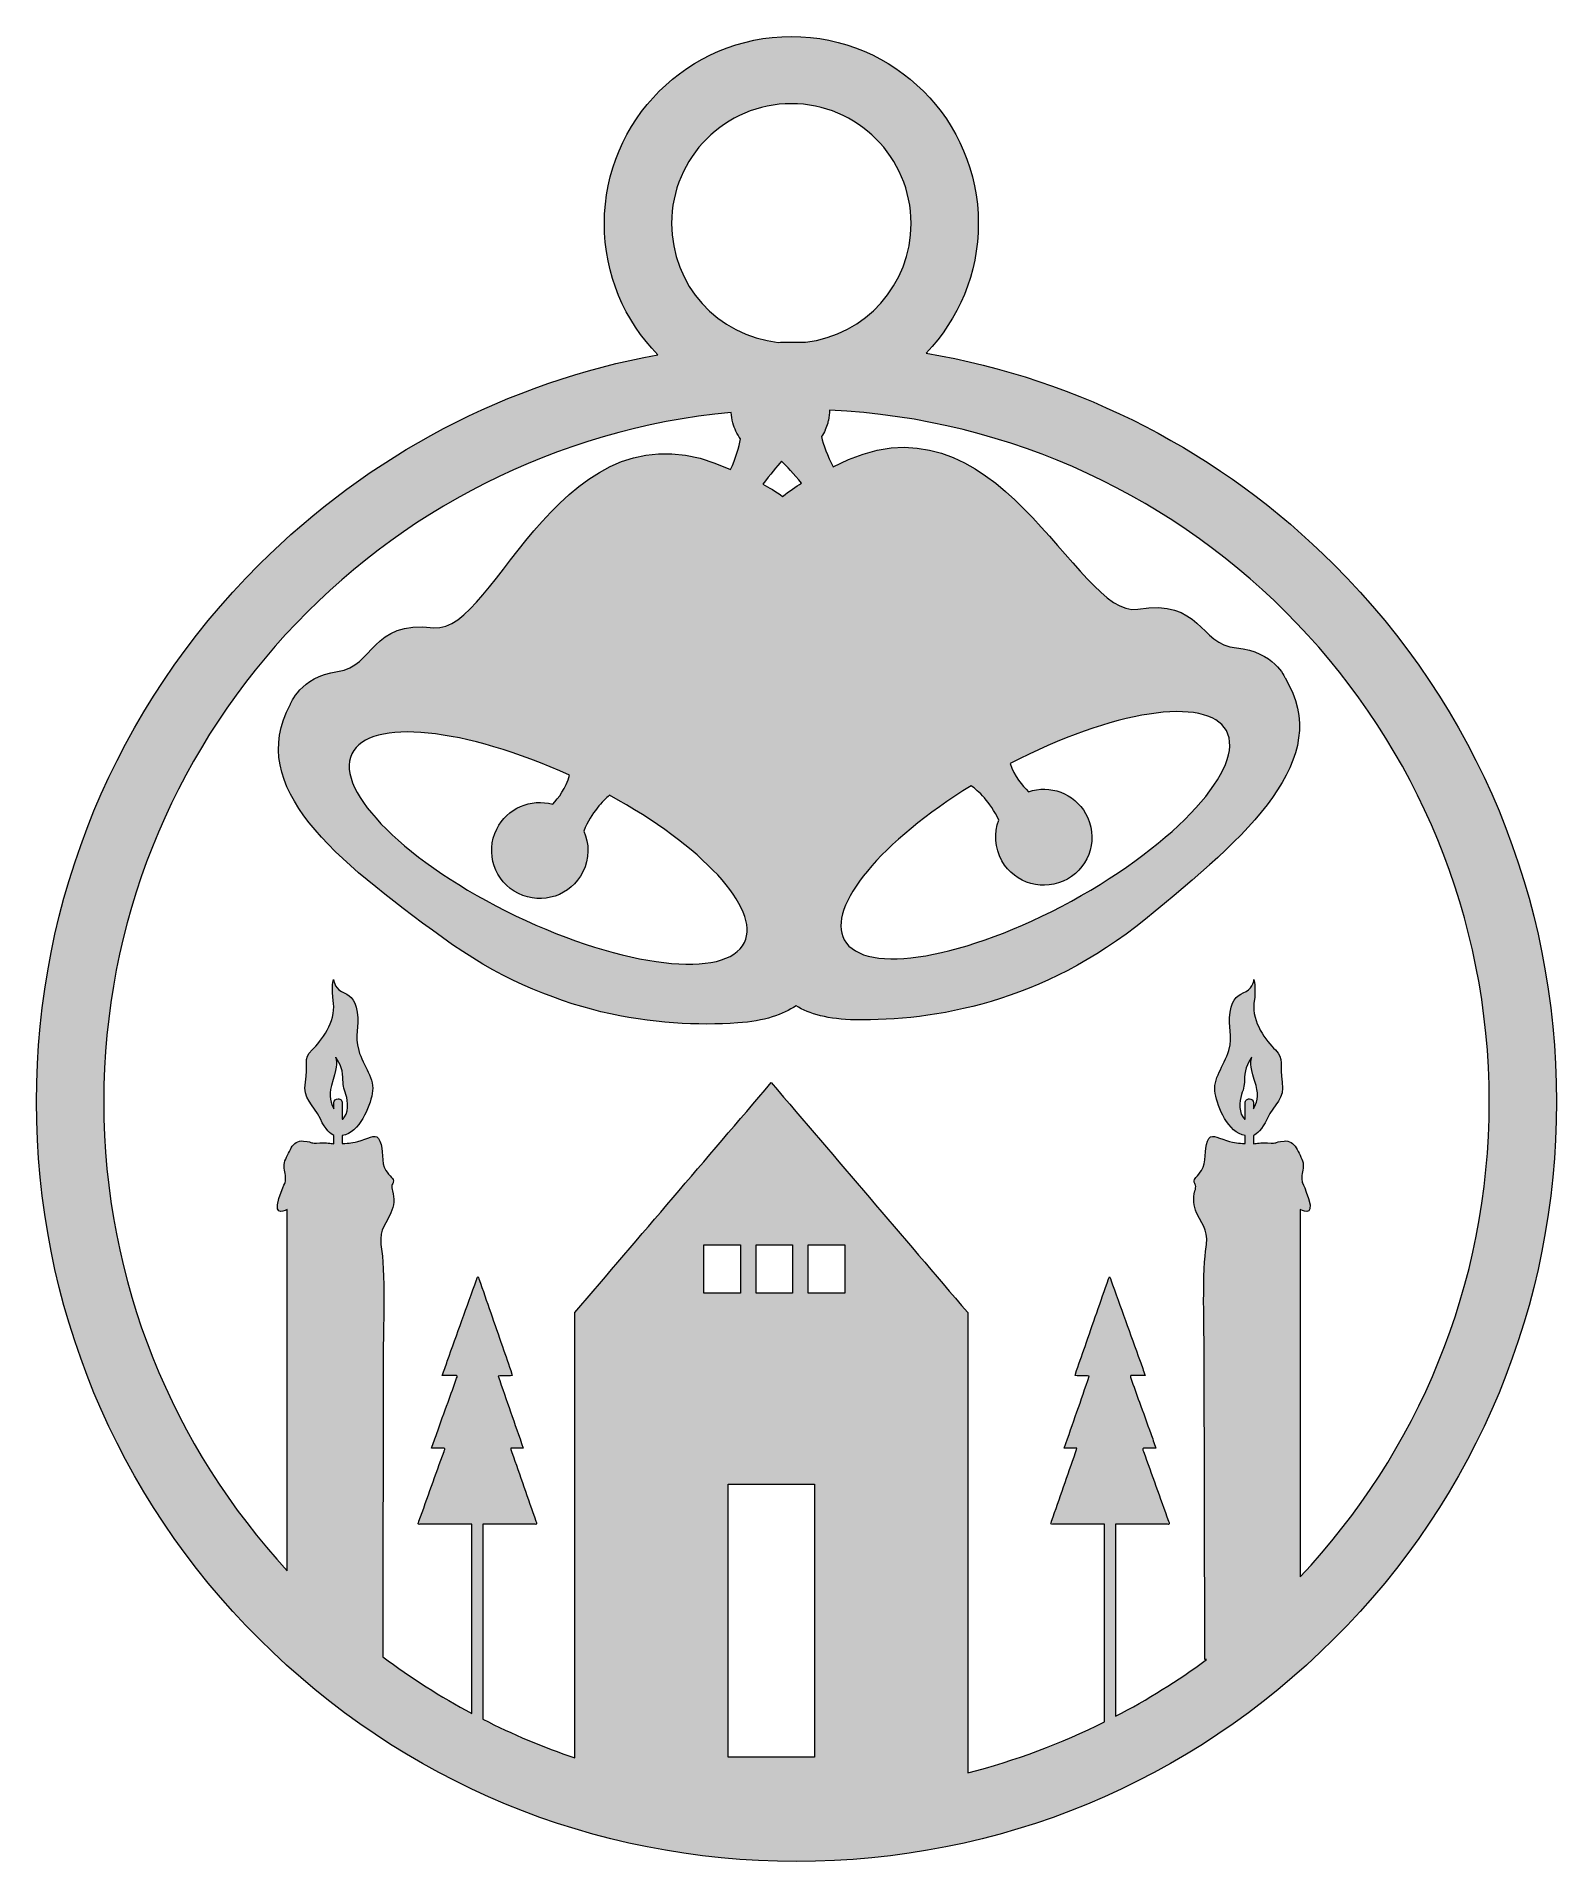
# Model space of a CAD drawing. Header units: centimetres. Extents: x 3.14 to 10.83, y -14.62 to -5.39.
import ezdxf

# ---------------------------------------------------------------- set-up
doc = ezdxf.new("R2010")
doc.units = ezdxf.units.CM
doc.header["$MEASUREMENT"] = 0
doc.layers.add('Layer 1', color=7, linetype='Continuous')

msp = doc.modelspace()

# ---------------------------------------------------------------- hatches: boundary and pattern name
at = {"layer": 'Layer 1', "true_color": 0xffffff}
h = msp.add_hatch(color=7, dxfattribs=at)
h.dxf.hatch_style = 2
edge = h.paths.add_edge_path()
edge.add_spline(control_points=[(9.7032, -8.0626), (9.1342, -7.4936), (8.4182, -7.125), (7.6409, -6.9921), (7.8049, -6.8216), (7.9046, -6.5899), (7.9046, -6.3358), (7.9046, -5.8144), (7.4804, -5.3903), (6.959, -5.3903), (6.4375, -5.3903), (6.0132, -5.8144), (6.0132, -6.3358), (6.0132, -6.5946), (6.1156, -6.8294), (6.2838, -7.0004), (5.524, -7.1396), (4.8248, -7.5047), (4.2668, -8.0626), (3.5408, -8.7886), (3.141, -9.7539), (3.141, -10.7807), (3.141, -11.8075), (3.5408, -12.7728), (4.2668, -13.4989), (4.9929, -14.2249), (5.9582, -14.6248), (6.985, -14.6248), (8.0118, -14.6248), (8.9771, -14.2249), (9.7032, -13.4989), (10.4292, -12.7728), (10.829, -11.8075), (10.829, -10.7807), (10.829, -9.7539), (10.4292, -8.7886), (9.7032, -8.0626)], knot_values=[0, 0, 0, 0, 1, 1, 1, 2, 2, 2, 3, 3, 3, 4, 4, 4, 5, 5, 5, 6, 6, 6, 7, 7, 7, 8, 8, 8, 9, 9, 9, 10, 10, 10, 11, 11, 11, 12, 12, 12, 12], degree=3, periodic=1)
edge = h.paths.add_edge_path()
edge.add_spline(control_points=[(6.959, -5.7303), (7.2929, -5.7303), (7.5646, -6.0019), (7.5646, -6.3358), (7.5646, -6.6445), (7.3353, -6.9017), (7.0302, -6.9372), (7.0151, -6.9371), (7.0001, -6.9367), (6.985, -6.9367), (6.9542, -6.9367), (6.9234, -6.9371), (6.8927, -6.9378), (6.5846, -6.9046), (6.3532, -6.6474), (6.3532, -6.3358), (6.3532, -6.0019), (6.625, -5.7303), (6.959, -5.7303)], knot_values=[0, 0, 0, 0, 1, 1, 1, 2, 2, 2, 3, 3, 3, 4, 4, 4, 5, 5, 5, 6, 6, 6, 6], degree=3, periodic=1)
edge = h.paths.add_edge_path()
edge.add_spline(control_points=[(7.0108, -7.6507), (6.9816, -7.6677), (6.9484, -7.6897), (6.9148, -7.7173), (6.8797, -7.6914), (6.8454, -7.6712), (6.8152, -7.6557), (6.8512, -7.6073), (6.8865, -7.5656), (6.9099, -7.539), (6.9347, -7.5643), (6.9722, -7.6042), (7.0108, -7.6507)], knot_values=[0, 0, 0, 0, 1, 1, 1, 2, 2, 2, 3, 3, 3, 4, 4, 4, 4], degree=3, periodic=1)
edge = h.paths.add_edge_path()
edge.add_spline(control_points=[(5.5783, -9.7269), (5.6986, -9.7867), (5.8445, -9.7377), (5.9043, -9.6175), (5.9379, -9.55), (5.9372, -9.4744), (5.9088, -9.4105), (5.9498, -9.3141), (6.0046, -9.2579), (6.0395, -9.2296), (6.5058, -9.4841), (6.8042, -9.8026), (6.7216, -9.9743), (6.6308, -10.1633), (6.1126, -10.1028), (5.5643, -9.8392), (5.016, -9.5755), (4.6452, -9.2086), (4.7361, -9.0196), (4.8238, -8.837), (5.3099, -8.8871), (5.8368, -9.1281), (5.8192, -9.1938), (5.7814, -9.244), (5.752, -9.2751), (5.6418, -9.2441), (5.5217, -9.2947), (5.4689, -9.401), (5.4091, -9.5212), (5.4581, -9.6671), (5.5783, -9.7269)], knot_values=[0, 0, 0, 0, 1, 1, 1, 2, 2, 2, 3, 3, 3, 4, 4, 4, 5, 5, 5, 6, 6, 6, 7, 7, 7, 8, 8, 8, 9, 9, 9, 10, 10, 10, 10], degree=3, periodic=1)
edge = h.paths.add_edge_path()
edge.add_spline(control_points=[(4.6664, -10.765), (4.6548, -10.765), (4.6453, -10.7744), (4.6453, -10.786), (4.6453, -10.786), (4.6453, -10.8168), (4.6453, -10.8168), (4.631, -10.7917), (4.6168, -10.7505), (4.6325, -10.6987), (4.6591, -10.6107), (4.6631, -10.5872), (4.6542, -10.5549), (4.6542, -10.5549), (4.685, -10.5961), (4.6889, -10.6405), (4.693, -10.6851), (4.6898, -10.7036), (4.7019, -10.7319), (4.7141, -10.7601), (4.7238, -10.8208), (4.6995, -10.8572), (4.6949, -10.864), (4.6909, -10.8678), (4.6874, -10.8693), (4.6874, -10.8693), (4.6874, -10.786), (4.6874, -10.786), (4.6874, -10.7802), (4.685, -10.7749), (4.6812, -10.7711), (4.6774, -10.7674), (4.6722, -10.765), (4.6664, -10.765)], knot_values=[0, 0, 0, 0, 1, 1, 1, 2, 2, 2, 3, 3, 3, 4, 4, 4, 5, 5, 5, 6, 6, 6, 7, 7, 7, 8, 8, 8, 9, 9, 9, 10, 10, 10, 11, 11, 11, 11], degree=3, periodic=1)
h.paths.add_polyline_path([(7.0756, -14.0975), (6.6392, -14.0975), (6.6392, -12.7158), (7.0756, -12.7158)])
h.paths.add_polyline_path([(6.5171, -11.7493), (6.5171, -11.5038), (6.7019, -11.5038), (6.7019, -11.7493)])
h.paths.add_polyline_path([(6.7807, -11.7493), (6.7807, -11.5038), (6.9656, -11.5038), (6.9656, -11.7493)])
h.paths.add_polyline_path([(7.2291, -11.7493), (7.0443, -11.7493), (7.0443, -11.5038), (7.2291, -11.5038)])
edge = h.paths.add_edge_path()
edge.add_spline(control_points=[(9.2756, -10.765), (9.2698, -10.765), (9.2645, -10.7674), (9.2607, -10.7711), (9.2569, -10.7749), (9.2546, -10.7802), (9.2546, -10.786), (9.2546, -10.786), (9.2546, -10.8693), (9.2546, -10.8693), (9.251, -10.8678), (9.247, -10.864), (9.2425, -10.8572), (9.2182, -10.8208), (9.2279, -10.7601), (9.24, -10.7319), (9.2522, -10.7036), (9.2489, -10.6851), (9.253, -10.6405), (9.257, -10.5961), (9.2877, -10.5549), (9.2877, -10.5549), (9.2789, -10.5872), (9.2828, -10.6107), (9.3095, -10.6987), (9.3252, -10.7505), (9.311, -10.7917), (9.2966, -10.8168), (9.2966, -10.8168), (9.2966, -10.786), (9.2966, -10.786), (9.2966, -10.7744), (9.2872, -10.765), (9.2756, -10.765)], knot_values=[0, 0, 0, 0, 1, 1, 1, 2, 2, 2, 3, 3, 3, 4, 4, 4, 5, 5, 5, 6, 6, 6, 7, 7, 7, 8, 8, 8, 9, 9, 9, 10, 10, 10, 11, 11, 11, 11], degree=3, periodic=1)
edge = h.paths.add_edge_path()
edge.add_spline(control_points=[(9.5326, -13.184), (9.5326, -13.184), (9.5326, -11.3253), (9.5326, -11.3253), (9.5326, -11.3253), (9.608, -11.3716), (9.5746, -11.2703), (9.5412, -11.169), (9.5423, -11.2046), (9.5412, -11.1626), (9.5405, -11.1375), (9.5531, -11.1141), (9.547, -11.089), (9.5412, -11.0652), (9.5239, -11.0355), (9.5123, -11.014), (9.4998, -10.9906), (9.4781, -10.9762), (9.4509, -10.9791), (9.3911, -10.9856), (9.4259, -10.9921), (9.3677, -10.9888), (9.3307, -10.9868), (9.3146, -10.9906), (9.2966, -10.9926), (9.2966, -10.9926), (9.2966, -10.9512), (9.2966, -10.9512), (9.312, -10.9432), (9.3403, -10.922), (9.3653, -10.8676), (9.4016, -10.7884), (9.4566, -10.7682), (9.4413, -10.6818), (9.4258, -10.5953), (9.4541, -10.5622), (9.4073, -10.5177), (9.3605, -10.4733), (9.2869, -10.3739), (9.299, -10.2826), (9.3111, -10.1913), (9.2983, -10.1622), (9.2983, -10.1622), (9.2983, -10.1622), (9.2966, -10.2018), (9.2586, -10.222), (9.2206, -10.2422), (9.1907, -10.2502), (9.1786, -10.3279), (9.1665, -10.4054), (9.1948, -10.4418), (9.1714, -10.521), (9.1479, -10.6002), (9.0881, -10.664), (9.1027, -10.7384), (9.1164, -10.8081), (9.1663, -10.9363), (9.2546, -10.9518), (9.2546, -10.9518), (9.2546, -10.9925), (9.2546, -10.9925), (9.2154, -10.989), (9.2089, -10.9907), (9.1592, -10.9759), (9.1075, -10.9606), (9.0825, -10.9371), (9.0639, -10.9791), (9.0453, -11.0212), (9.0598, -11.0882), (9.034, -11.1278), (9.0254, -11.1409), (9.0155, -11.1515), (9.0051, -11.1631), (8.9991, -11.1698), (8.9941, -11.1788), (8.9963, -11.1875), (8.9976, -11.1927), (9.0011, -11.197), (9.0029, -11.202), (9.0063, -11.2113), (9.0031, -11.2216), (9.0004, -11.2312), (8.9897, -11.2697), (8.9922, -11.3063), (9.0089, -11.3425), (9.0477, -11.4265), (9.0714, -11.4287), (9.0542, -11.5386), (9.037, -11.6485), (9.0477, -12.045), (9.0477, -12.045), (9.0477, -12.045), (9.0499, -13.5663), (9.0499, -13.5663), (9.0499, -13.5663), (9.0499, -13.6029), (9.0499, -13.6029), (9.0499, -13.6029), (9.0591, -13.6031), (9.0591, -13.6031), (8.9139, -13.7101), (8.7602, -13.8061), (8.5992, -13.8901), (8.5992, -13.8901), (8.5992, -12.9179), (8.5992, -12.9179), (8.6867, -12.9185), (8.7741, -12.9183), (8.8615, -12.9182), (8.8644, -12.9182), (8.8685, -12.9211), (8.8701, -12.9165), (8.872, -12.9111), (8.868, -12.9067), (8.8665, -12.9023), (8.8243, -12.7846), (8.7821, -12.667), (8.7399, -12.5494), (8.7384, -12.5453), (8.7352, -12.541), (8.7364, -12.5362), (8.7378, -12.53), (8.7418, -12.5334), (8.7446, -12.5333), (8.7635, -12.533), (8.7825, -12.5332), (8.8033, -12.5332), (8.7938, -12.5069), (8.7854, -12.4833), (8.777, -12.4599), (8.7578, -12.4067), (8.7391, -12.3529), (8.7193, -12.3006), (8.7043, -12.2608), (8.6907, -12.2193), (8.6761, -12.179), (8.6749, -12.1758), (8.6723, -12.1726), (8.6737, -12.1684), (8.6749, -12.1644), (8.6777, -12.1661), (8.6798, -12.1661), (8.7026, -12.1659), (8.7255, -12.166), (8.7487, -12.166), (8.7402, -12.1418), (8.7317, -12.1172), (8.723, -12.0929), (8.6737, -11.9555), (8.6243, -11.8181), (8.5749, -11.6807), (8.5744, -11.6794), (8.574, -11.6781), (8.5735, -11.6768), (8.5681, -11.6622), (8.5683, -11.6625), (8.5632, -11.6772), (8.5236, -11.7911), (8.4835, -11.9045), (8.4445, -12.0191), (8.4286, -12.0659), (8.411, -12.1106), (8.3965, -12.159), (8.3961, -12.1603), (8.3959, -12.1618), (8.3953, -12.1654), (8.4187, -12.1695), (8.4419, -12.1638), (8.4656, -12.1687), (8.425, -12.2908), (8.3816, -12.4093), (8.3396, -12.5328), (8.3611, -12.5328), (8.3814, -12.5328), (8.4021, -12.5328), (8.4016, -12.5428), (8.3986, -12.5485), (8.3964, -12.5547), (8.3561, -12.6709), (8.3156, -12.787), (8.2753, -12.9032), (8.2739, -12.9073), (8.2707, -12.9113), (8.2724, -12.9166), (8.2737, -12.9206), (8.277, -12.9182), (8.2794, -12.9182), (8.3673, -12.9183), (8.4553, -12.9183), (8.5433, -12.9183), (8.5433, -12.9183), (8.5433, -13.9185), (8.5433, -13.9185), (8.3245, -14.0276), (8.0929, -14.1146), (7.8512, -14.1763), (7.8512, -14.1763), (7.8512, -11.8473), (7.8512, -11.8473), (7.5199, -11.4595), (7.1887, -11.0717), (6.8573, -10.6837), (6.5262, -11.0717), (6.1948, -11.4595), (5.8636, -11.8473), (5.8636, -11.8473), (5.8636, -14.1007), (5.8636, -14.1007), (5.7031, -14.0464), (5.5479, -13.9806), (5.3987, -13.9046), (5.3987, -13.9046), (5.3987, -12.9183), (5.3987, -12.9183), (5.4866, -12.9183), (5.5746, -12.9183), (5.6626, -12.9182), (5.665, -12.9182), (5.6683, -12.9206), (5.6696, -12.9166), (5.6713, -12.9113), (5.668, -12.9073), (5.6666, -12.9032), (5.6263, -12.787), (5.5859, -12.6709), (5.5455, -12.5547), (5.5434, -12.5485), (5.5404, -12.5428), (5.5399, -12.5328), (5.5606, -12.5328), (5.5808, -12.5328), (5.6023, -12.5328), (5.5603, -12.4093), (5.517, -12.2908), (5.4764, -12.1687), (5.5, -12.1638), (5.5232, -12.1695), (5.5467, -12.1654), (5.546, -12.1618), (5.5459, -12.1603), (5.5455, -12.159), (5.531, -12.1106), (5.5134, -12.0659), (5.4975, -12.0191), (5.4584, -11.9045), (5.4184, -11.7911), (5.3788, -11.6772), (5.3736, -11.6625), (5.3738, -11.6622), (5.3684, -11.6768), (5.3679, -11.6781), (5.3675, -11.6794), (5.367, -11.6807), (5.3177, -11.8181), (5.2683, -11.9555), (5.2189, -12.0929), (5.2102, -12.1172), (5.2017, -12.1418), (5.1932, -12.166), (5.2165, -12.166), (5.2393, -12.1659), (5.2622, -12.1661), (5.2643, -12.1661), (5.2671, -12.1644), (5.2683, -12.1684), (5.2696, -12.1726), (5.267, -12.1758), (5.2659, -12.179), (5.2513, -12.2193), (5.2377, -12.2608), (5.2226, -12.3006), (5.2028, -12.3529), (5.1841, -12.4067), (5.165, -12.4599), (5.1565, -12.4833), (5.1481, -12.5069), (5.1387, -12.5332), (5.1595, -12.5332), (5.1784, -12.533), (5.1974, -12.5333), (5.2002, -12.5334), (5.2041, -12.53), (5.2056, -12.5362), (5.2067, -12.541), (5.2036, -12.5453), (5.2021, -12.5494), (5.1599, -12.667), (5.1176, -12.7846), (5.0755, -12.9023), (5.0739, -12.9067), (5.07, -12.9111), (5.0719, -12.9165), (5.0734, -12.9211), (5.0775, -12.9182), (5.0805, -12.9182), (5.1679, -12.9183), (5.2553, -12.9185), (5.3427, -12.9179), (5.3427, -12.9179), (5.3427, -13.8752), (5.3427, -13.8752), (5.185, -13.7912), (5.0343, -13.6956), (4.8921, -13.5894), (4.8921, -13.5894), (4.8921, -13.5663), (4.8921, -13.5663), (4.8921, -13.5663), (4.8942, -12.045), (4.8942, -12.045), (4.8942, -12.045), (4.905, -11.6485), (4.8878, -11.5386), (4.8705, -11.4287), (4.8942, -11.4265), (4.933, -11.3425), (4.9497, -11.3063), (4.9523, -11.2697), (4.9415, -11.2312), (4.9389, -11.2216), (4.9357, -11.2113), (4.939, -11.202), (4.9408, -11.197), (4.9444, -11.1927), (4.9457, -11.1875), (4.9478, -11.1788), (4.9429, -11.1698), (4.9369, -11.1631), (4.9265, -11.1515), (4.9165, -11.1409), (4.908, -11.1278), (4.8821, -11.0882), (4.8967, -11.0212), (4.8781, -10.9791), (4.8595, -10.9371), (4.8344, -10.9606), (4.7827, -10.9759), (4.733, -10.9907), (4.7265, -10.989), (4.6874, -10.9925), (4.6874, -10.9925), (4.6874, -10.9518), (4.6874, -10.9518), (4.7756, -10.9363), (4.8256, -10.8081), (4.8393, -10.7384), (4.8538, -10.664), (4.7941, -10.6002), (4.7706, -10.521), (4.7472, -10.4418), (4.7755, -10.4054), (4.7633, -10.3279), (4.7512, -10.2502), (4.7213, -10.2422), (4.6833, -10.222), (4.6453, -10.2018), (4.6437, -10.1622), (4.6437, -10.1622), (4.6437, -10.1622), (4.6308, -10.1913), (4.643, -10.2826), (4.655, -10.3739), (4.5815, -10.4733), (4.5346, -10.5177), (4.4878, -10.5622), (4.5161, -10.5953), (4.5007, -10.6818), (4.4854, -10.7682), (4.5403, -10.7884), (4.5767, -10.8676), (4.6016, -10.922), (4.63, -10.9432), (4.6453, -10.9512), (4.6453, -10.9512), (4.6453, -10.9926), (4.6453, -10.9926), (4.6273, -10.9906), (4.6112, -10.9868), (4.5742, -10.9888), (4.5161, -10.9921), (4.5508, -10.9856), (4.491, -10.9791), (4.4639, -10.9762), (4.4422, -10.9906), (4.4296, -11.014), (4.4181, -11.0355), (4.4008, -11.0652), (4.395, -11.089), (4.3889, -11.1141), (4.4014, -11.1375), (4.4008, -11.1626), (4.3997, -11.2046), (4.4008, -11.169), (4.3674, -11.2703), (4.334, -11.3716), (4.4094, -11.3253), (4.4094, -11.3253), (4.4094, -11.3253), (4.4094, -13.1538), (4.4094, -13.1538), (3.8334, -12.5292), (3.481, -11.6954), (3.481, -10.7807), (3.481, -8.9601), (4.8768, -7.4595), (6.6545, -7.2924), (6.6554, -7.3099), (6.658, -7.3275), (6.6628, -7.3451), (6.671, -7.3751), (6.6844, -7.4022), (6.7017, -7.4259), (6.6964, -7.4684), (6.6766, -7.5242), (6.6514, -7.5817), (5.7952, -7.1779), (5.4673, -8.4185), (5.1512, -8.3817), (4.8276, -8.3439), (4.8529, -8.5766), (4.6631, -8.604), (4.4732, -8.6313), (4.4254, -8.7689), (4.4254, -8.7689), (4.1968, -9.1916), (4.6509, -9.5533), (5.1947, -9.95), (5.7385, -10.3466), (6.2901, -10.4085), (6.6877, -10.3817), (6.8229, -10.3726), (6.9179, -10.3394), (6.9828, -10.2949), (7.0499, -10.336), (7.1467, -10.3641), (7.2824, -10.3661), (7.6808, -10.3719), (8.2284, -10.2809), (8.7504, -9.8561), (9.2725, -9.4311), (9.7067, -9.046), (9.4561, -8.6359), (9.4561, -8.6359), (9.4011, -8.5011), (9.2101, -8.4838), (9.0191, -8.4665), (9.0321, -8.2328), (8.7109, -8.2877), (8.3972, -8.3411), (8.0042, -7.1196), (7.1704, -7.5681), (7.1422, -7.512), (7.1195, -7.4572), (7.112, -7.415), (7.112, -7.4148), (7.1121, -7.4147), (7.1122, -7.4146), (7.1189, -7.4042), (7.1249, -7.3933), (7.1301, -7.3818), (7.1302, -7.3814), (7.1304, -7.381), (7.1306, -7.3807), (7.1354, -7.3697), (7.1396, -7.3583), (7.1429, -7.3465), (7.1434, -7.3446), (7.1439, -7.3427), (7.1443, -7.3408), (7.1451, -7.3379), (7.146, -7.3351), (7.1466, -7.3321), (7.1503, -7.3149), (7.1521, -7.2977), (7.1522, -7.2808), (9.007, -7.3684), (10.489, -8.9047), (10.489, -10.7807), (10.489, -11.7101), (10.1252, -12.5561), (9.5326, -13.184)], knot_values=[0, 0, 0, 0, 1, 1, 1, 2, 2, 2, 3, 3, 3, 4, 4, 4, 5, 5, 5, 6, 6, 6, 7, 7, 7, 8, 8, 8, 9, 9, 9, 10, 10, 10, 11, 11, 11, 12, 12, 12, 13, 13, 13, 14, 14, 14, 15, 15, 15, 16, 16, 16, 17, 17, 17, 18, 18, 18, 19, 19, 19, 20, 20, 20, 21, 21, 21, 22, 22, 22, 23, 23, 23, 24, 24, 24, 25, 25, 25, 26, 26, 26, 27, 27, 27, 28, 28, 28, 29, 29, 29, 30, 30, 30, 31, 31, 31, 32, 32, 32, 33, 33, 33, 34, 34, 34, 35, 35, 35, 36, 36, 36, 37, 37, 37, 38, 38, 38, 39, 39, 39, 40, 40, 40, 41, 41, 41, 42, 42, 42, 43, 43, 43, 44, 44, 44, 45, 45, 45, 46, 46, 46, 47, 47, 47, 48, 48, 48, 49, 49, 49, 50, 50, 50, 51, 51, 51, 52, 52, 52, 53, 53, 53, 54, 54, 54, 55, 55, 55, 56, 56, 56, 57, 57, 57, 58, 58, 58, 59, 59, 59, 60, 60, 60, 61, 61, 61, 62, 62, 62, 63, 63, 63, 64, 64, 64, 65, 65, 65, 66, 66, 66, 67, 67, 67, 68, 68, 68, 69, 69, 69, 70, 70, 70, 71, 71, 71, 72, 72, 72, 73, 73, 73, 74, 74, 74, 75, 75, 75, 76, 76, 76, 77, 77, 77, 78, 78, 78, 79, 79, 79, 80, 80, 80, 81, 81, 81, 82, 82, 82, 83, 83, 83, 84, 84, 84, 85, 85, 85, 86, 86, 86, 87, 87, 87, 88, 88, 88, 89, 89, 89, 90, 90, 90, 91, 91, 91, 92, 92, 92, 93, 93, 93, 94, 94, 94, 95, 95, 95, 96, 96, 96, 97, 97, 97, 98, 98, 98, 99, 99, 99, 100, 100, 100, 101, 101, 101, 102, 102, 102, 103, 103, 103, 104, 104, 104, 105, 105, 105, 106, 106, 106, 107, 107, 107, 108, 108, 108, 109, 109, 109, 110, 110, 110, 111, 111, 111, 112, 112, 112, 113, 113, 113, 114, 114, 114, 115, 115, 115, 116, 116, 116, 117, 117, 117, 118, 118, 118, 119, 119, 119, 120, 120, 120, 121, 121, 121, 122, 122, 122, 123, 123, 123, 124, 124, 124, 125, 125, 125, 126, 126, 126, 127, 127, 127, 128, 128, 128, 129, 129, 129, 130, 130, 130, 131, 131, 131, 132, 132, 132, 133, 133, 133, 134, 134, 134, 135, 135, 135, 136, 136, 136, 137, 137, 137, 138, 138, 138, 139, 139, 139, 140, 140, 140, 141, 141, 141, 142, 142, 142, 143, 143, 143, 144, 144, 144, 145, 145, 145, 146, 146, 146, 147, 147, 147, 148, 148, 148, 149, 149, 149, 150, 150, 150, 151, 151, 151, 152, 152, 152, 153, 153, 153, 154, 154, 154, 155, 155, 155, 156, 156, 156, 157, 157, 157, 158, 158, 158, 159, 159, 159, 160, 160, 160, 160], degree=3, periodic=1)
edge = h.paths.add_edge_path()
edge.add_spline(control_points=[(8.0242, -9.5616), (8.0903, -9.6785), (8.2386, -9.7197), (8.3555, -9.6536), (8.4724, -9.5875), (8.5136, -9.4392), (8.4476, -9.3223), (8.3892, -9.219), (8.2666, -9.1748), (8.1581, -9.2115), (8.1272, -9.182), (8.0868, -9.1339), (8.0657, -9.0693), (8.5791, -8.8008), (9.0619, -8.725), (9.1592, -8.9027), (9.26, -9.0866), (8.909, -9.4727), (8.3755, -9.765), (7.8418, -10.0572), (7.3276, -10.145), (7.2269, -9.9611), (7.1353, -9.794), (7.4165, -9.4601), (7.8687, -9.1813), (7.905, -9.2078), (7.9627, -9.261), (8.0088, -9.355), (7.9838, -9.4204), (7.9871, -9.4959), (8.0242, -9.5616)], knot_values=[0, 0, 0, 0, 1, 1, 1, 2, 2, 2, 3, 3, 3, 4, 4, 4, 5, 5, 5, 6, 6, 6, 7, 7, 7, 8, 8, 8, 9, 9, 9, 10, 10, 10, 10], degree=3, periodic=1)

# ---------------------------------------------------------------- linework, layer by layer
at = {"layer": 'Layer 1', "lineweight": 0}
for points in [[(6.5171, -11.7493), (6.5171, -11.5038), (6.7019, -11.5038), (6.7019, -11.7493), (6.5171, -11.7493)], [(6.7807, -11.7493), (6.7807, -11.5038), (6.9656, -11.5038), (6.9656, -11.7493), (6.7807, -11.7493)], [(7.2291, -11.7493), (7.0443, -11.7493), (7.0443, -11.5038), (7.2291, -11.5038), (7.2291, -11.7493)], [(7.0756, -14.0975), (6.6392, -14.0975), (6.6392, -12.7158), (7.0756, -12.7158), (7.0756, -14.0975)]]:
    msp.add_lwpolyline(points, dxfattribs=at)
for points, knots in [([(9.7032, -8.0626), (9.1342, -7.4936), (8.4182, -7.125), (7.6409, -6.9921), (7.8049, -6.8216), (7.9046, -6.5899), (7.9046, -6.3358), (7.9046, -5.8144), (7.4804, -5.3903), (6.959, -5.3903), (6.4375, -5.3903), (6.0132, -5.8144), (6.0132, -6.3358), (6.0132, -6.5946), (6.1156, -6.8294), (6.2838, -7.0004), (5.524, -7.1396), (4.8248, -7.5047), (4.2668, -8.0626), (3.5408, -8.7886), (3.141, -9.7539), (3.141, -10.7807), (3.141, -11.8075), (3.5408, -12.7728), (4.2668, -13.4989), (4.9929, -14.2249), (5.9582, -14.6248), (6.985, -14.6248), (8.0118, -14.6248), (8.9771, -14.2249), (9.7032, -13.4989), (10.4292, -12.7728), (10.829, -11.8075), (10.829, -10.7807), (10.829, -9.7539), (10.4292, -8.7886), (9.7032, -8.0626)], [0, 0, 0, 0, 1, 1, 1, 2, 2, 2, 3, 3, 3, 4, 4, 4, 5, 5, 5, 6, 6, 6, 7, 7, 7, 8, 8, 8, 9, 9, 9, 10, 10, 10, 11, 11, 11, 12, 12, 12, 12]), ([(6.959, -5.7303), (7.2929, -5.7303), (7.5646, -6.0019), (7.5646, -6.3358), (7.5646, -6.6445), (7.3353, -6.9017), (7.0302, -6.9372), (7.0151, -6.9371), (7.0001, -6.9367), (6.985, -6.9367), (6.9542, -6.9367), (6.9234, -6.9371), (6.8927, -6.9378), (6.5846, -6.9046), (6.3532, -6.6474), (6.3532, -6.3358), (6.3532, -6.0019), (6.625, -5.7303), (6.959, -5.7303)], [0, 0, 0, 0, 1, 1, 1, 2, 2, 2, 3, 3, 3, 4, 4, 4, 5, 5, 5, 6, 6, 6, 6]), ([(9.5326, -13.184), (9.5326, -13.184), (9.5326, -11.3253), (9.5326, -11.3253), (9.5326, -11.3253), (9.608, -11.3716), (9.5746, -11.2703), (9.5412, -11.169), (9.5423, -11.2046), (9.5412, -11.1626), (9.5405, -11.1375), (9.5531, -11.1141), (9.547, -11.089), (9.5412, -11.0652), (9.5239, -11.0355), (9.5123, -11.014), (9.4998, -10.9906), (9.4781, -10.9762), (9.4509, -10.9791), (9.3911, -10.9856), (9.4259, -10.9921), (9.3677, -10.9888), (9.3307, -10.9868), (9.3146, -10.9906), (9.2966, -10.9926), (9.2966, -10.9926), (9.2966, -10.9512), (9.2966, -10.9512), (9.312, -10.9432), (9.3403, -10.922), (9.3653, -10.8676), (9.4016, -10.7884), (9.4566, -10.7682), (9.4413, -10.6818), (9.4258, -10.5953), (9.4541, -10.5622), (9.4073, -10.5177), (9.3605, -10.4733), (9.2869, -10.3739), (9.299, -10.2826), (9.3111, -10.1913), (9.2983, -10.1622), (9.2983, -10.1622), (9.2983, -10.1622), (9.2966, -10.2018), (9.2586, -10.222), (9.2206, -10.2422), (9.1907, -10.2502), (9.1786, -10.3279), (9.1665, -10.4054), (9.1948, -10.4418), (9.1714, -10.521), (9.1479, -10.6002), (9.0881, -10.664), (9.1027, -10.7384), (9.1164, -10.8081), (9.1663, -10.9363), (9.2546, -10.9518), (9.2546, -10.9518), (9.2546, -10.9925), (9.2546, -10.9925), (9.2154, -10.989), (9.2089, -10.9907), (9.1592, -10.9759), (9.1075, -10.9606), (9.0825, -10.9371), (9.0639, -10.9791), (9.0453, -11.0212), (9.0598, -11.0882), (9.034, -11.1278), (9.0254, -11.1409), (9.0155, -11.1515), (9.0051, -11.1631), (8.9991, -11.1698), (8.9941, -11.1788), (8.9963, -11.1875), (8.9976, -11.1927), (9.0011, -11.197), (9.0029, -11.202), (9.0063, -11.2113), (9.0031, -11.2216), (9.0004, -11.2312), (8.9897, -11.2697), (8.9922, -11.3063), (9.0089, -11.3425), (9.0477, -11.4265), (9.0714, -11.4287), (9.0542, -11.5386), (9.037, -11.6485), (9.0477, -12.045), (9.0477, -12.045), (9.0477, -12.045), (9.0499, -13.5663), (9.0499, -13.5663), (9.0499, -13.5663), (9.0499, -13.6029), (9.0499, -13.6029), (9.0499, -13.6029), (9.0591, -13.6031), (9.0591, -13.6031), (8.9139, -13.7101), (8.7602, -13.8061), (8.5992, -13.8901), (8.5992, -13.8901), (8.5992, -12.9179), (8.5992, -12.9179), (8.6867, -12.9185), (8.7741, -12.9183), (8.8615, -12.9182), (8.8644, -12.9182), (8.8685, -12.9211), (8.8701, -12.9165), (8.872, -12.9111), (8.868, -12.9067), (8.8665, -12.9023), (8.8243, -12.7846), (8.7821, -12.667), (8.7399, -12.5494), (8.7384, -12.5453), (8.7352, -12.541), (8.7364, -12.5362), (8.7378, -12.53), (8.7418, -12.5334), (8.7446, -12.5333), (8.7635, -12.533), (8.7825, -12.5332), (8.8033, -12.5332), (8.7938, -12.5069), (8.7854, -12.4833), (8.777, -12.4599), (8.7578, -12.4067), (8.7391, -12.3529), (8.7193, -12.3006), (8.7043, -12.2608), (8.6907, -12.2193), (8.6761, -12.179), (8.6749, -12.1758), (8.6723, -12.1726), (8.6737, -12.1684), (8.6749, -12.1644), (8.6777, -12.1661), (8.6798, -12.1661), (8.7026, -12.1659), (8.7255, -12.166), (8.7487, -12.166), (8.7402, -12.1418), (8.7317, -12.1172), (8.723, -12.0929), (8.6737, -11.9555), (8.6243, -11.8181), (8.5749, -11.6807), (8.5744, -11.6794), (8.574, -11.6781), (8.5735, -11.6768), (8.5681, -11.6622), (8.5683, -11.6625), (8.5632, -11.6772), (8.5236, -11.7911), (8.4835, -11.9045), (8.4445, -12.0191), (8.4286, -12.0659), (8.411, -12.1106), (8.3965, -12.159), (8.3961, -12.1603), (8.3959, -12.1618), (8.3953, -12.1654), (8.4187, -12.1695), (8.4419, -12.1638), (8.4656, -12.1687), (8.425, -12.2908), (8.3816, -12.4093), (8.3396, -12.5328), (8.3611, -12.5328), (8.3814, -12.5328), (8.4021, -12.5328), (8.4016, -12.5428), (8.3986, -12.5485), (8.3964, -12.5547), (8.3561, -12.6709), (8.3156, -12.787), (8.2753, -12.9032), (8.2739, -12.9073), (8.2707, -12.9113), (8.2724, -12.9166), (8.2737, -12.9206), (8.277, -12.9182), (8.2794, -12.9182), (8.3673, -12.9183), (8.4553, -12.9183), (8.5433, -12.9183), (8.5433, -12.9183), (8.5433, -13.9185), (8.5433, -13.9185), (8.3245, -14.0276), (8.0929, -14.1146), (7.8512, -14.1763), (7.8512, -14.1763), (7.8512, -11.8473), (7.8512, -11.8473), (7.5199, -11.4595), (7.1887, -11.0717), (6.8573, -10.6837), (6.5262, -11.0717), (6.1948, -11.4595), (5.8636, -11.8473), (5.8636, -11.8473), (5.8636, -14.1007), (5.8636, -14.1007), (5.7031, -14.0464), (5.5479, -13.9806), (5.3987, -13.9046), (5.3987, -13.9046), (5.3987, -12.9183), (5.3987, -12.9183), (5.4866, -12.9183), (5.5746, -12.9183), (5.6626, -12.9182), (5.665, -12.9182), (5.6683, -12.9206), (5.6696, -12.9166), (5.6713, -12.9113), (5.668, -12.9073), (5.6666, -12.9032), (5.6263, -12.787), (5.5859, -12.6709), (5.5455, -12.5547), (5.5434, -12.5485), (5.5404, -12.5428), (5.5399, -12.5328), (5.5606, -12.5328), (5.5808, -12.5328), (5.6023, -12.5328), (5.5603, -12.4093), (5.517, -12.2908), (5.4764, -12.1687), (5.5, -12.1638), (5.5232, -12.1695), (5.5467, -12.1654), (5.546, -12.1618), (5.5459, -12.1603), (5.5455, -12.159), (5.531, -12.1106), (5.5134, -12.0659), (5.4975, -12.0191), (5.4584, -11.9045), (5.4184, -11.7911), (5.3788, -11.6772), (5.3736, -11.6625), (5.3738, -11.6622), (5.3684, -11.6768), (5.3679, -11.6781), (5.3675, -11.6794), (5.367, -11.6807), (5.3177, -11.8181), (5.2683, -11.9555), (5.2189, -12.0929), (5.2102, -12.1172), (5.2017, -12.1418), (5.1932, -12.166), (5.2165, -12.166), (5.2393, -12.1659), (5.2622, -12.1661), (5.2643, -12.1661), (5.2671, -12.1644), (5.2683, -12.1684), (5.2696, -12.1726), (5.267, -12.1758), (5.2659, -12.179), (5.2513, -12.2193), (5.2377, -12.2608), (5.2226, -12.3006), (5.2028, -12.3529), (5.1841, -12.4067), (5.165, -12.4599), (5.1565, -12.4833), (5.1481, -12.5069), (5.1387, -12.5332), (5.1595, -12.5332), (5.1784, -12.533), (5.1974, -12.5333), (5.2002, -12.5334), (5.2041, -12.53), (5.2056, -12.5362), (5.2067, -12.541), (5.2036, -12.5453), (5.2021, -12.5494), (5.1599, -12.667), (5.1176, -12.7846), (5.0755, -12.9023), (5.0739, -12.9067), (5.07, -12.9111), (5.0719, -12.9165), (5.0734, -12.9211), (5.0775, -12.9182), (5.0805, -12.9182), (5.1679, -12.9183), (5.2553, -12.9185), (5.3427, -12.9179), (5.3427, -12.9179), (5.3427, -13.8752), (5.3427, -13.8752), (5.185, -13.7912), (5.0343, -13.6956), (4.8921, -13.5894), (4.8921, -13.5894), (4.8921, -13.5663), (4.8921, -13.5663), (4.8921, -13.5663), (4.8942, -12.045), (4.8942, -12.045), (4.8942, -12.045), (4.905, -11.6485), (4.8878, -11.5386), (4.8705, -11.4287), (4.8942, -11.4265), (4.933, -11.3425), (4.9497, -11.3063), (4.9523, -11.2697), (4.9415, -11.2312), (4.9389, -11.2216), (4.9357, -11.2113), (4.939, -11.202), (4.9408, -11.197), (4.9444, -11.1927), (4.9457, -11.1875), (4.9478, -11.1788), (4.9429, -11.1698), (4.9369, -11.1631), (4.9265, -11.1515), (4.9165, -11.1409), (4.908, -11.1278), (4.8821, -11.0882), (4.8967, -11.0212), (4.8781, -10.9791), (4.8595, -10.9371), (4.8344, -10.9606), (4.7827, -10.9759), (4.733, -10.9907), (4.7265, -10.989), (4.6874, -10.9925), (4.6874, -10.9925), (4.6874, -10.9518), (4.6874, -10.9518), (4.7756, -10.9363), (4.8256, -10.8081), (4.8393, -10.7384), (4.8538, -10.664), (4.7941, -10.6002), (4.7706, -10.521), (4.7472, -10.4418), (4.7755, -10.4054), (4.7633, -10.3279), (4.7512, -10.2502), (4.7213, -10.2422), (4.6833, -10.222), (4.6453, -10.2018), (4.6437, -10.1622), (4.6437, -10.1622), (4.6437, -10.1622), (4.6308, -10.1913), (4.643, -10.2826), (4.655, -10.3739), (4.5815, -10.4733), (4.5346, -10.5177), (4.4878, -10.5622), (4.5161, -10.5953), (4.5007, -10.6818), (4.4854, -10.7682), (4.5403, -10.7884), (4.5767, -10.8676), (4.6016, -10.922), (4.63, -10.9432), (4.6453, -10.9512), (4.6453, -10.9512), (4.6453, -10.9926), (4.6453, -10.9926), (4.6273, -10.9906), (4.6112, -10.9868), (4.5742, -10.9888), (4.5161, -10.9921), (4.5508, -10.9856), (4.491, -10.9791), (4.4639, -10.9762), (4.4422, -10.9906), (4.4296, -11.014), (4.4181, -11.0355), (4.4008, -11.0652), (4.395, -11.089), (4.3889, -11.1141), (4.4014, -11.1375), (4.4008, -11.1626), (4.3997, -11.2046), (4.4008, -11.169), (4.3674, -11.2703), (4.334, -11.3716), (4.4094, -11.3253), (4.4094, -11.3253), (4.4094, -11.3253), (4.4094, -13.1538), (4.4094, -13.1538), (3.8334, -12.5292), (3.481, -11.6954), (3.481, -10.7807), (3.481, -8.9601), (4.8768, -7.4595), (6.6545, -7.2924), (6.6554, -7.3099), (6.658, -7.3275), (6.6628, -7.3451), (6.671, -7.3751), (6.6844, -7.4022), (6.7017, -7.4259), (6.6964, -7.4684), (6.6766, -7.5242), (6.6514, -7.5817), (5.7952, -7.1779), (5.4673, -8.4185), (5.1512, -8.3817), (4.8276, -8.3439), (4.8529, -8.5766), (4.6631, -8.604), (4.4732, -8.6313), (4.4254, -8.7689), (4.4254, -8.7689), (4.1968, -9.1916), (4.6509, -9.5533), (5.1947, -9.95), (5.7385, -10.3466), (6.2901, -10.4085), (6.6877, -10.3817), (6.8229, -10.3726), (6.9179, -10.3394), (6.9828, -10.2949), (7.0499, -10.336), (7.1467, -10.3641), (7.2824, -10.3661), (7.6808, -10.3719), (8.2284, -10.2809), (8.7504, -9.8561), (9.2725, -9.4311), (9.7067, -9.046), (9.4561, -8.6359), (9.4561, -8.6359), (9.4011, -8.5011), (9.2101, -8.4838), (9.0191, -8.4665), (9.0321, -8.2328), (8.7109, -8.2877), (8.3972, -8.3411), (8.0042, -7.1196), (7.1704, -7.5681), (7.1422, -7.512), (7.1195, -7.4572), (7.112, -7.415), (7.112, -7.4148), (7.1121, -7.4147), (7.1122, -7.4146), (7.1189, -7.4042), (7.1249, -7.3933), (7.1301, -7.3818), (7.1302, -7.3814), (7.1304, -7.381), (7.1306, -7.3807), (7.1354, -7.3697), (7.1396, -7.3583), (7.1429, -7.3465), (7.1434, -7.3446), (7.1439, -7.3427), (7.1443, -7.3408), (7.1451, -7.3379), (7.146, -7.3351), (7.1466, -7.3321), (7.1503, -7.3149), (7.1521, -7.2977), (7.1522, -7.2808), (9.007, -7.3684), (10.489, -8.9047), (10.489, -10.7807), (10.489, -11.7101), (10.1252, -12.5561), (9.5326, -13.184)], [0, 0, 0, 0, 1, 1, 1, 2, 2, 2, 3, 3, 3, 4, 4, 4, 5, 5, 5, 6, 6, 6, 7, 7, 7, 8, 8, 8, 9, 9, 9, 10, 10, 10, 11, 11, 11, 12, 12, 12, 13, 13, 13, 14, 14, 14, 15, 15, 15, 16, 16, 16, 17, 17, 17, 18, 18, 18, 19, 19, 19, 20, 20, 20, 21, 21, 21, 22, 22, 22, 23, 23, 23, 24, 24, 24, 25, 25, 25, 26, 26, 26, 27, 27, 27, 28, 28, 28, 29, 29, 29, 30, 30, 30, 31, 31, 31, 32, 32, 32, 33, 33, 33, 34, 34, 34, 35, 35, 35, 36, 36, 36, 37, 37, 37, 38, 38, 38, 39, 39, 39, 40, 40, 40, 41, 41, 41, 42, 42, 42, 43, 43, 43, 44, 44, 44, 45, 45, 45, 46, 46, 46, 47, 47, 47, 48, 48, 48, 49, 49, 49, 50, 50, 50, 51, 51, 51, 52, 52, 52, 53, 53, 53, 54, 54, 54, 55, 55, 55, 56, 56, 56, 57, 57, 57, 58, 58, 58, 59, 59, 59, 60, 60, 60, 61, 61, 61, 62, 62, 62, 63, 63, 63, 64, 64, 64, 65, 65, 65, 66, 66, 66, 67, 67, 67, 68, 68, 68, 69, 69, 69, 70, 70, 70, 71, 71, 71, 72, 72, 72, 73, 73, 73, 74, 74, 74, 75, 75, 75, 76, 76, 76, 77, 77, 77, 78, 78, 78, 79, 79, 79, 80, 80, 80, 81, 81, 81, 82, 82, 82, 83, 83, 83, 84, 84, 84, 85, 85, 85, 86, 86, 86, 87, 87, 87, 88, 88, 88, 89, 89, 89, 90, 90, 90, 91, 91, 91, 92, 92, 92, 93, 93, 93, 94, 94, 94, 95, 95, 95, 96, 96, 96, 97, 97, 97, 98, 98, 98, 99, 99, 99, 100, 100, 100, 101, 101, 101, 102, 102, 102, 103, 103, 103, 104, 104, 104, 105, 105, 105, 106, 106, 106, 107, 107, 107, 108, 108, 108, 109, 109, 109, 110, 110, 110, 111, 111, 111, 112, 112, 112, 113, 113, 113, 114, 114, 114, 115, 115, 115, 116, 116, 116, 117, 117, 117, 118, 118, 118, 119, 119, 119, 120, 120, 120, 121, 121, 121, 122, 122, 122, 123, 123, 123, 124, 124, 124, 125, 125, 125, 126, 126, 126, 127, 127, 127, 128, 128, 128, 129, 129, 129, 130, 130, 130, 131, 131, 131, 132, 132, 132, 133, 133, 133, 134, 134, 134, 135, 135, 135, 136, 136, 136, 137, 137, 137, 138, 138, 138, 139, 139, 139, 140, 140, 140, 141, 141, 141, 142, 142, 142, 143, 143, 143, 144, 144, 144, 145, 145, 145, 146, 146, 146, 147, 147, 147, 148, 148, 148, 149, 149, 149, 150, 150, 150, 151, 151, 151, 152, 152, 152, 153, 153, 153, 154, 154, 154, 155, 155, 155, 156, 156, 156, 157, 157, 157, 158, 158, 158, 159, 159, 159, 160, 160, 160, 160]), ([(7.0108, -7.6507), (6.9816, -7.6677), (6.9484, -7.6897), (6.9148, -7.7173), (6.8797, -7.6914), (6.8454, -7.6712), (6.8152, -7.6557), (6.8512, -7.6073), (6.8865, -7.5656), (6.9099, -7.539), (6.9347, -7.5643), (6.9722, -7.6042), (7.0108, -7.6507)], [0, 0, 0, 0, 1, 1, 1, 2, 2, 2, 3, 3, 3, 4, 4, 4, 4]), ([(8.0242, -9.5616), (8.0903, -9.6785), (8.2386, -9.7197), (8.3555, -9.6536), (8.4724, -9.5875), (8.5136, -9.4392), (8.4476, -9.3223), (8.3892, -9.219), (8.2666, -9.1748), (8.1581, -9.2115), (8.1272, -9.182), (8.0868, -9.1339), (8.0657, -9.0693), (8.5791, -8.8008), (9.0619, -8.725), (9.1592, -8.9027), (9.26, -9.0866), (8.909, -9.4727), (8.3755, -9.765), (7.8418, -10.0572), (7.3276, -10.145), (7.2269, -9.9611), (7.1353, -9.794), (7.4165, -9.4601), (7.8687, -9.1813), (7.905, -9.2078), (7.9627, -9.261), (8.0088, -9.355), (7.9838, -9.4204), (7.9871, -9.4959), (8.0242, -9.5616)], [0, 0, 0, 0, 1, 1, 1, 2, 2, 2, 3, 3, 3, 4, 4, 4, 5, 5, 5, 6, 6, 6, 7, 7, 7, 8, 8, 8, 9, 9, 9, 10, 10, 10, 10]), ([(5.5783, -9.7269), (5.6986, -9.7867), (5.8445, -9.7377), (5.9043, -9.6175), (5.9379, -9.55), (5.9372, -9.4744), (5.9088, -9.4105), (5.9498, -9.3141), (6.0046, -9.2579), (6.0395, -9.2296), (6.5058, -9.4841), (6.8042, -9.8026), (6.7216, -9.9743), (6.6308, -10.1633), (6.1126, -10.1028), (5.5643, -9.8392), (5.016, -9.5755), (4.6452, -9.2086), (4.7361, -9.0196), (4.8238, -8.837), (5.3099, -8.8871), (5.8368, -9.1281), (5.8192, -9.1938), (5.7814, -9.244), (5.752, -9.2751), (5.6418, -9.2441), (5.5217, -9.2947), (5.4689, -9.401), (5.4091, -9.5212), (5.4581, -9.6671), (5.5783, -9.7269)], [0, 0, 0, 0, 1, 1, 1, 2, 2, 2, 3, 3, 3, 4, 4, 4, 5, 5, 5, 6, 6, 6, 7, 7, 7, 8, 8, 8, 9, 9, 9, 10, 10, 10, 10]), ([(4.6664, -10.765), (4.6548, -10.765), (4.6453, -10.7744), (4.6453, -10.786), (4.6453, -10.786), (4.6453, -10.8168), (4.6453, -10.8168), (4.631, -10.7917), (4.6168, -10.7505), (4.6325, -10.6987), (4.6591, -10.6107), (4.6631, -10.5872), (4.6542, -10.5549), (4.6542, -10.5549), (4.685, -10.5961), (4.6889, -10.6405), (4.693, -10.6851), (4.6898, -10.7036), (4.7019, -10.7319), (4.7141, -10.7601), (4.7238, -10.8208), (4.6995, -10.8572), (4.6949, -10.864), (4.6909, -10.8678), (4.6874, -10.8693), (4.6874, -10.8693), (4.6874, -10.786), (4.6874, -10.786), (4.6874, -10.7802), (4.685, -10.7749), (4.6812, -10.7711), (4.6774, -10.7674), (4.6722, -10.765), (4.6664, -10.765)], [0, 0, 0, 0, 1, 1, 1, 2, 2, 2, 3, 3, 3, 4, 4, 4, 5, 5, 5, 6, 6, 6, 7, 7, 7, 8, 8, 8, 9, 9, 9, 10, 10, 10, 11, 11, 11, 11]), ([(9.2756, -10.765), (9.2698, -10.765), (9.2645, -10.7674), (9.2607, -10.7711), (9.2569, -10.7749), (9.2546, -10.7802), (9.2546, -10.786), (9.2546, -10.786), (9.2546, -10.8693), (9.2546, -10.8693), (9.251, -10.8678), (9.247, -10.864), (9.2425, -10.8572), (9.2182, -10.8208), (9.2279, -10.7601), (9.24, -10.7319), (9.2522, -10.7036), (9.2489, -10.6851), (9.253, -10.6405), (9.257, -10.5961), (9.2877, -10.5549), (9.2877, -10.5549), (9.2789, -10.5872), (9.2828, -10.6107), (9.3095, -10.6987), (9.3252, -10.7505), (9.311, -10.7917), (9.2966, -10.8168), (9.2966, -10.8168), (9.2966, -10.786), (9.2966, -10.786), (9.2966, -10.7744), (9.2872, -10.765), (9.2756, -10.765)], [0, 0, 0, 0, 1, 1, 1, 2, 2, 2, 3, 3, 3, 4, 4, 4, 5, 5, 5, 6, 6, 6, 7, 7, 7, 8, 8, 8, 9, 9, 9, 10, 10, 10, 11, 11, 11, 11])]:
    msp.add_open_spline(points, degree=3, knots=knots, dxfattribs=at)

doc.saveas('drawing.dxf')
